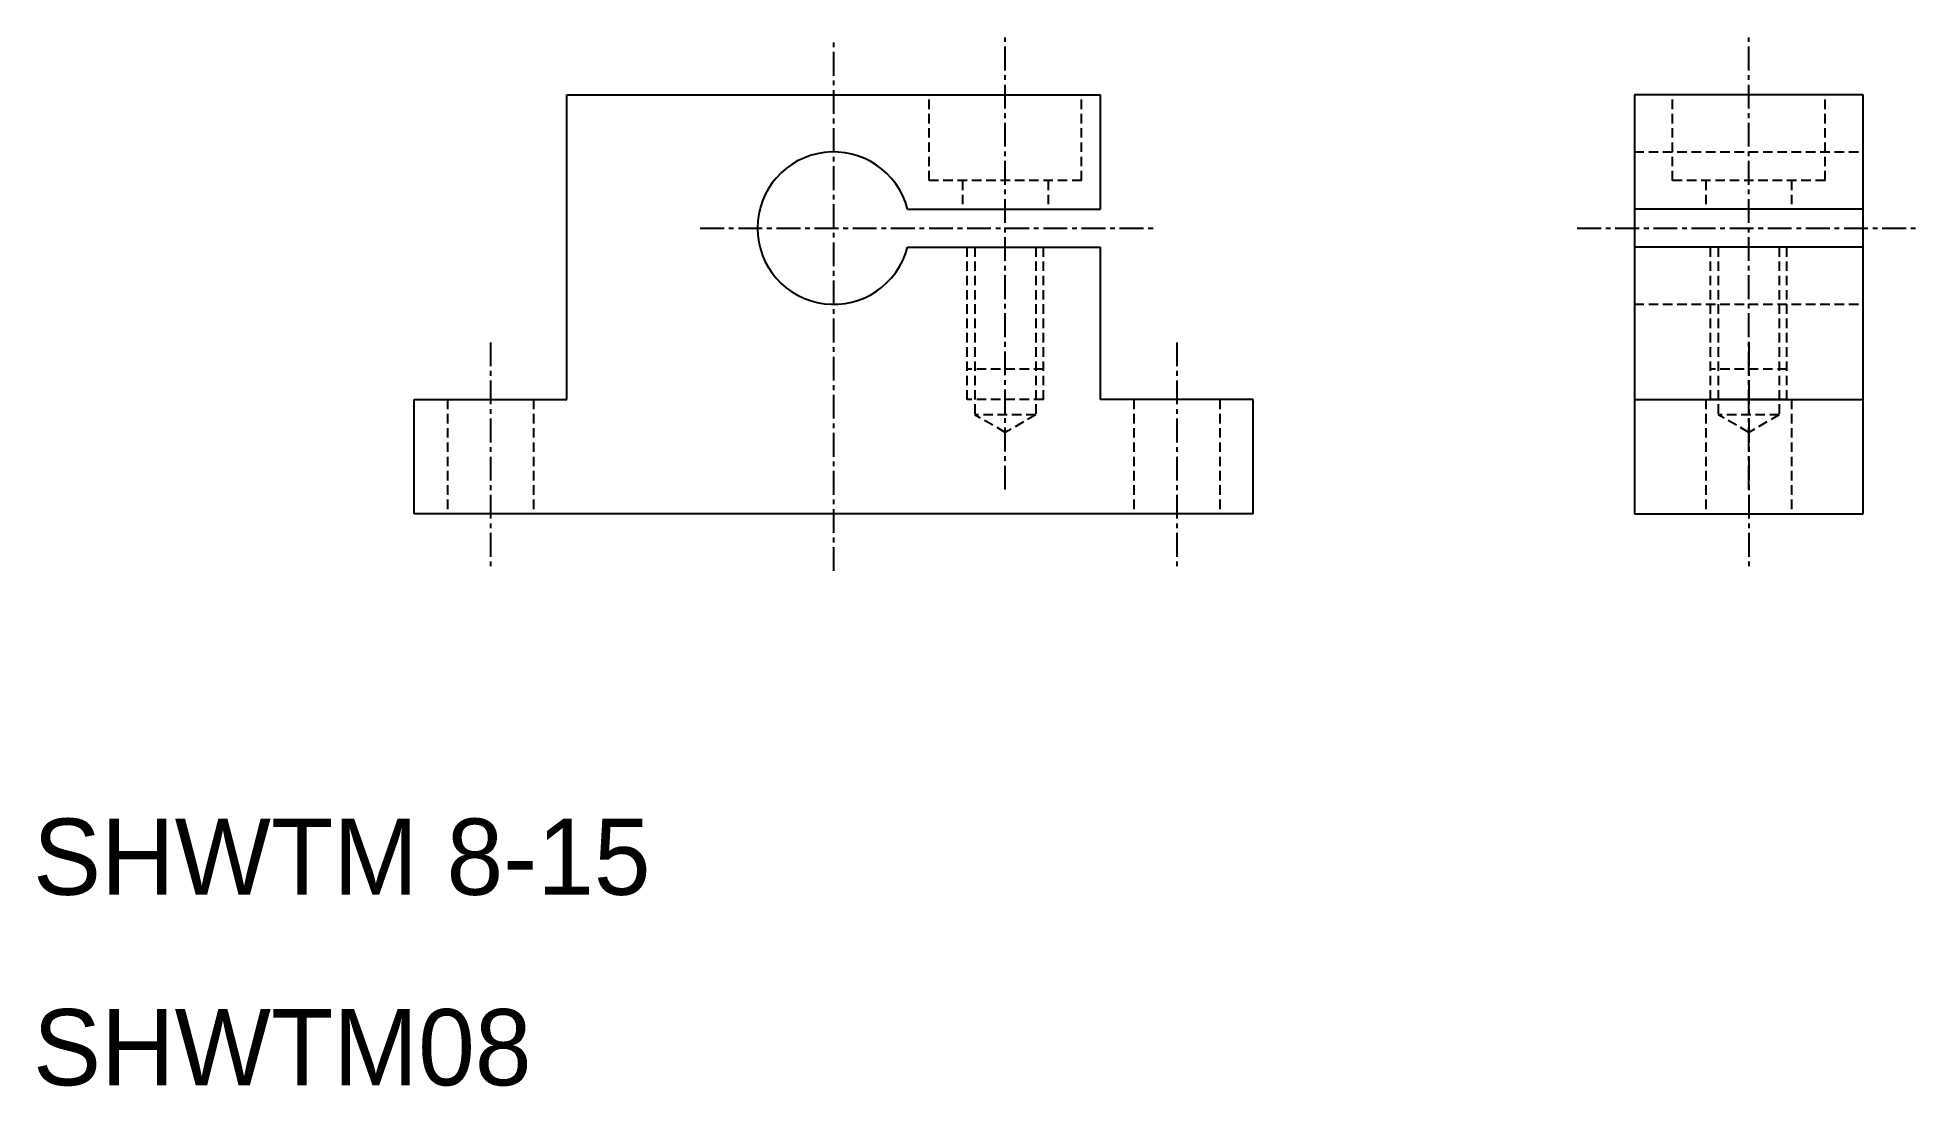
# Model space of a CAD drawing. Extents: x 10.2 to 109, y 9.9 to 65.
import ezdxf

# ---------------------------------------------------------------- set-up
doc = ezdxf.new("R2010")
doc.units = 0
doc.linetypes.add('CENTER', pattern=[2, 1.25, -0.25, 0.25, -0.25])
doc.linetypes.add('DASHED', pattern=[0.75, 0.5, -0.25])
doc.layers.get('0').update_dxf_attribs({"linetype": 'CONTINUOUS'})
doc.layers.add('CENTER', color=1, linetype='CENTER')

msp = doc.modelspace()

# ---------------------------------------------------------------- linework, layer by layer
at = {"color": 7, "linetype": 'CONTINUOUS'}
for p, q in [((38, 62), (52, 62)), ((38, 46), (38, 62)), ((52, 62), (66, 62)), ((66, 56), (66, 62)), ((94, 62), (94, 40)), ((106, 62), (94, 62)), ((106, 40), (106, 62)), ((55.873, 56), (66, 56)), ((106, 56), (94, 56)), ((55.873, 54), (66, 54)), ((66, 46), (66, 54)), ((106, 54), (94, 54)), ((30, 40), (30, 46)), ((30, 46), (38, 46)), ((74, 46), (66, 46)), ((74, 40), (74, 46)), ((94, 46), (106, 46)), ((102, 46), (98, 46)), ((74, 40), (30, 40)), ((94, 40), (106, 40))]:
    msp.add_line(p, q, dxfattribs=at)
at = {"color": 3, "linetype": 'DASHED'}
for p, q in [((57, 57.5), (57, 62)), ((65, 57.5), (65, 62)), ((96, 57.5), (96, 62)), ((104, 57.5), (104, 62)), ((94, 59), (106, 59)), ((65, 57.5), (57, 57.5)), ((58.75, 57.5), (58.75, 56)), ((63.25, 57.5), (63.25, 56)), ((104, 57.5), (96, 57.5)), ((97.75, 57.5), (97.75, 56)), ((102.25, 57.5), (102.25, 56)), ((59, 46), (59, 54)), ((59.4, 54), (59.4, 45.2)), ((62.6, 54), (62.6, 45.2)), ((63, 46), (63, 54)), ((98, 46), (98, 54)), ((98.4, 54), (98.4, 45.2)), ((101.6, 54), (101.6, 45.2)), ((102, 46), (102, 54)), ((94, 51), (106, 51)), ((63, 47.6), (59, 47.6)), ((102, 47.6), (98, 47.6)), ((31.75, 46), (31.75, 40)), ((36.25, 46), (36.25, 40)), ((63, 46), (59, 46)), ((67.75, 46), (67.75, 40)), ((72.25, 46), (72.25, 40)), ((97.75, 46), (97.75, 40)), ((102.25, 46), (102.25, 40)), ((61, 44.276), (59.4, 45.2)), ((62.6, 45.2), (59.4, 45.2)), ((62.6, 45.2), (61, 44.276)), ((101.6, 45.2), (98.4, 45.2)), ((100, 44.276), (98.4, 45.2)), ((101.6, 45.2), (100, 44.276))]:
    msp.add_line(p, q, dxfattribs=at)
at = {"color": 7, "linetype": 'CONTINUOUS'}
msp.add_arc((52, 55), 4, 14.47751, 345.52249, dxfattribs=at)
at = {"layer": 'CENTER', "color": 1, "linetype": 'CENTER'}
for p, q in [((52, 37), (52, 65)), ((61, 41.276), (61, 65)), ((100, 41.276), (100, 65)), ((45, 55), (69, 55)), ((91, 55), (109, 55)), ((34, 49), (34, 37)), ((70, 49), (70, 37)), ((100, 49), (100, 37))]:
    msp.add_line(p, q, dxfattribs=at)

# ---------------------------------------------------------------- texts
at = {"color": 7, "linetype": 'CONTINUOUS'}
for s, p in [('SHWTM 8-15', (10, 20)), ('SHWTM08', (10, 10))]:
    msp.add_text(s, height=4, dxfattribs=at).set_placement(p)

doc.saveas('drawing.dxf')
